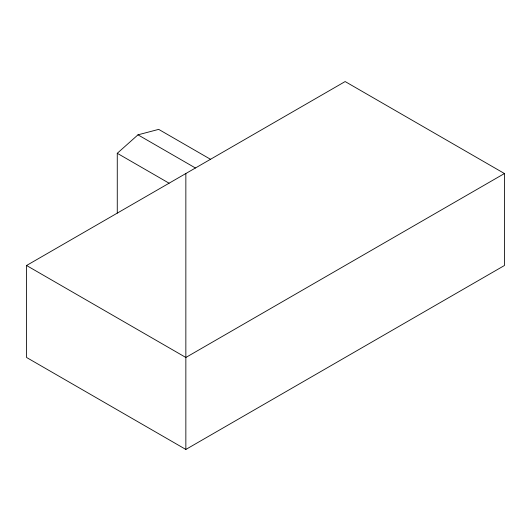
<?xml version="1.0" encoding="UTF-8"?>
<svg xmlns="http://www.w3.org/2000/svg" width="531" height="531" viewBox="0 0 531 531"><rect width="100%" height="100%" fill="white"/><g stroke="black" fill="none" stroke-linecap="round" stroke-linejoin="round"><path stroke-width="0.8" d="M117.271 213.123L117.271 153.293L137.98 134.834L158.689 129.378L210.502 159.293M26.55 265.5L345.15 81.555L504.45 173.531L504.45 265.5L185.85 449.445L26.55 357.469L26.55 265.5L185.85 357.469L504.45 173.531M137.98 134.834L195.428 167.995M117.271 153.293L169.084 183.208M185.85 173.531L185.85 449.445"/></g></svg>
